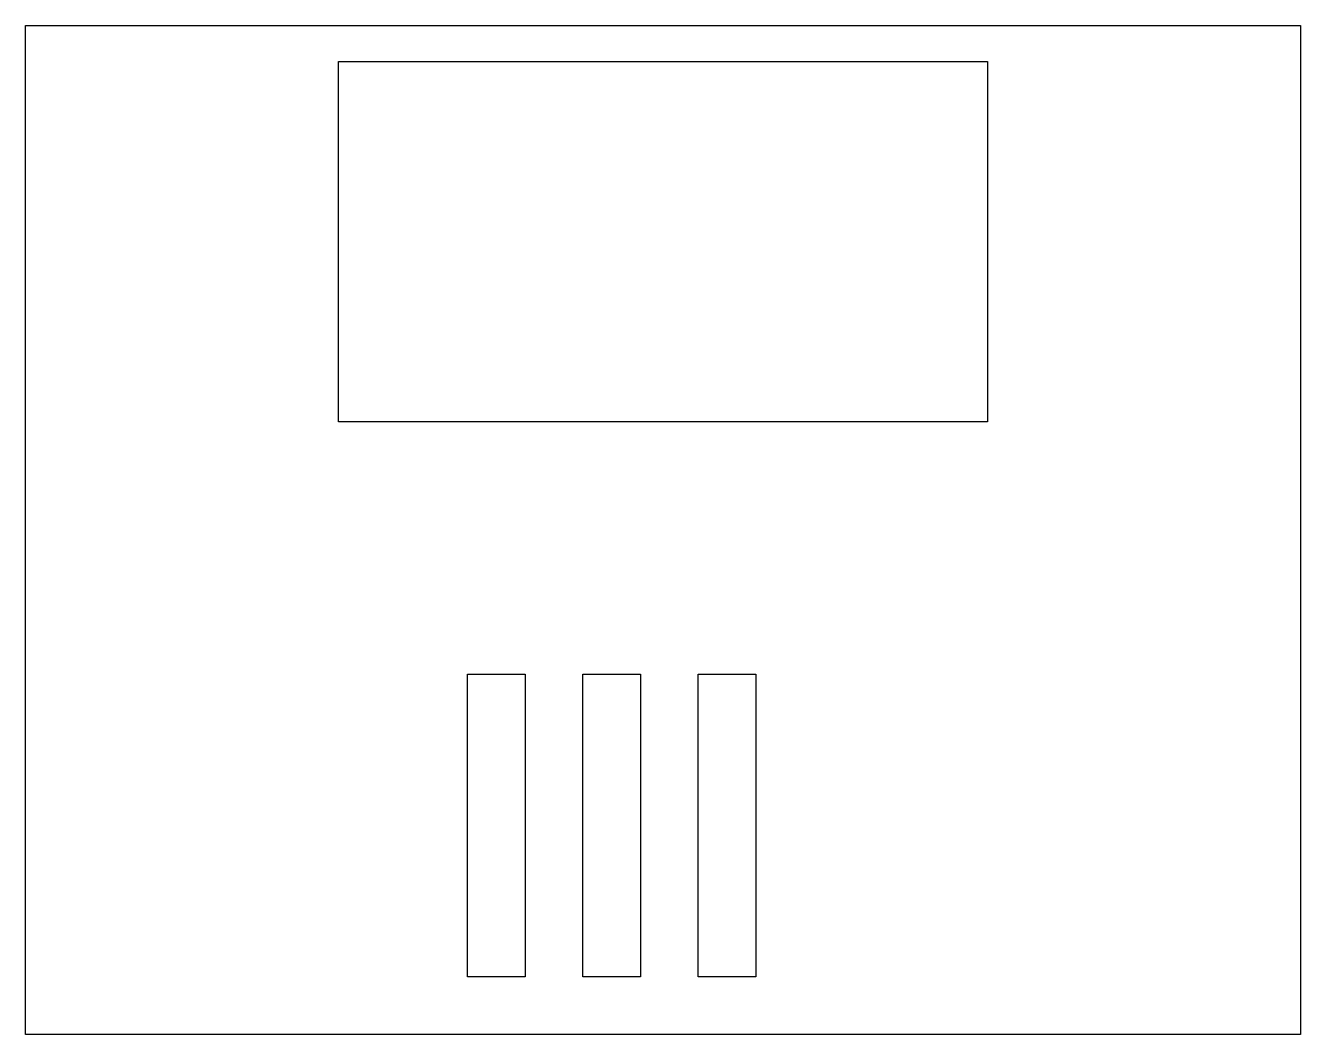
# Model space of a CAD drawing. Header units: millimetres. Extents: x 2 to 179, y 21 to 161.
import ezdxf

# ---------------------------------------------------------------- set-up
doc = ezdxf.new("R2010")
doc.units = ezdxf.units.MM
doc.layers.add('u_shelf', color=7, linetype='CONTINUOUS')

msp = doc.modelspace()

# ---------------------------------------------------------------- linework, layer by layer
at = {"layer": 'u_shelf'}
for p, q in [((2, 21, 23), (2, 161, 23)), ((2, 161, 23), (178.9, 161, 23)), ((178.9, 161, 23), (178.9, 21, 23)), ((45.45, 106, 23), (45.45, 156, 23)), ((45.45, 156, 23), (135.45, 156, 23)), ((135.45, 156, 23), (135.45, 106, 23)), ((135.45, 106, 23), (45.45, 106, 23)), ((63.315, 29, 23), (63.315, 71, 23)), ((63.315, 71, 23), (71.315, 71, 23)), ((71.315, 71, 23), (71.315, 29, 23)), ((79.315, 29, 23), (79.315, 71, 23)), ((79.315, 71, 23), (87.315, 71, 23)), ((87.315, 71, 23), (87.315, 29, 23)), ((95.315, 29, 23), (95.315, 71, 23)), ((95.315, 71, 23), (103.315, 71, 23)), ((103.315, 71, 23), (103.315, 29, 23)), ((71.315, 29, 23), (63.315, 29, 23)), ((87.315, 29, 23), (79.315, 29, 23)), ((103.315, 29, 23), (95.315, 29, 23)), ((178.9, 21, 23), (2, 21, 23))]:
    msp.add_line(p, q, dxfattribs=at)

doc.saveas('drawing.dxf')
